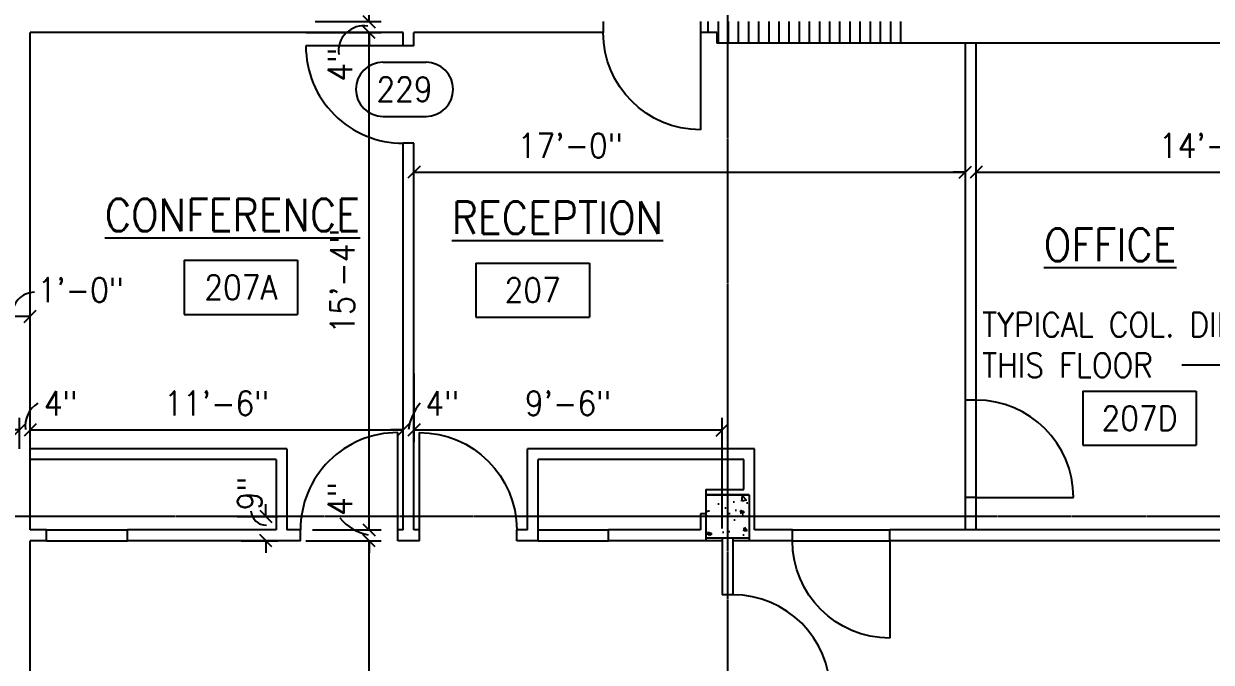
# Model space of a CAD drawing. Header units: inches. Extents: x 388 to 4053, y 352 to 2882.
# Drawn here: x 1486.7 to 1926.1, y 723.3 to 959.5 of the extents above; entities that cross this region are included whole.
import ezdxf
from ezdxf.enums import TextEntityAlignment as Align

# ---------------------------------------------------------------- set-up
doc = ezdxf.new("R2010")
doc.units = ezdxf.units.IN
doc.header["$LTSCALE"] = 0.5
doc.header["$MEASUREMENT"] = 0
doc.linetypes.add('CENTER', pattern=[3.25, 2.5, -0.25, 0.25, -0.25])
for name, color, linetype in [('A-ANNO-DIMS', 7, 'Continuous'), ('A-ANNO-TEXT', 7, 'Continuous'), ('A-COLS', 2, 'Continuous'), ('A-COLS-PATT', 8, 'Continuous'), ('A-DOOR', 3, 'Continuous'), ('A-DOOR-IDEN', 7, 'Continuous'), ('A-FLOR-IDEN', 7, 'Continuous'), ('A-FLOR-LEVL', 2, 'Continuous'), ('A-GRID', 8, 'CENTER'), ('A-WALL', 2, 'Continuous'), ('A-WALL-PATT', 8, 'Continuous')]:
    doc.layers.add(name, color=color, linetype=linetype)
doc.styles.add('ROMANS', font='romans.shx', dxfattribs={"width": 0.9})
doc.dimstyles.new('DIM96', dxfattribs={"dimscale": 96, "dimtxt": 0.09375, "dimasz": 0.046875, "dimexe": 0.046875, "dimexo": 0.046875, "dimgap": 0.046875, "dimtad": 1, "dimdec": 4, "dimzin": 3, "dimdsep": 46, "dimlunit": 4, "dimtxsty": 'ROMANS', "dimblk": 'OBLIQUE', "dimcen": 0.046875, "dimaunit": 1, "dimazin": 0, "dimtfac": 0.7, "dimtdec": 4, "dimtofl": 0, "dimtmove": 2, "dimatfit": 3, "dimldrblk": 'OBLIQUE', "dimfxl": 0, "dimfrac": 1, "dimtolj": 1, "dimtzin": 0, "dimarcsym": 0})
doc.dimstyles.new('LD96', dxfattribs={"dimscale": 96, "dimtxt": 0.09375, "dimasz": 0.09375, "dimexe": 0.046875, "dimexo": 0.046875, "dimgap": 0.046875, "dimtad": 0, "dimdec": 4, "dimzin": 3, "dimdsep": 46, "dimlunit": 4, "dimtxsty": 'ROMANS', "dimcen": 0.046875, "dimaunit": 1, "dimadec": 0, "dimazin": 0, "dimtfac": 0.7, "dimtdec": 4, "dimtofl": 0, "dimtmove": 2, "dimatfit": 3, "dimfxl": 0, "dimfrac": 1, "dimtolj": 1, "dimtzin": 0, "dimarcsym": 0})

# ---------------------------------------------------------------- blocks, each defined once
blk = doc.blocks.new('_Oblique')
at = {"color": 0, "lineweight": -2}
blk.add_line((-0.5, -0.5), (0.5, 0.5), dxfattribs=at)
blk = doc.blocks.new('*D32')
at = {"layer": 'A-ANNO-DIMS', "color": 0, "lineweight": -2}
for p, q in [((1576.28, 777.28), (1576.28, 781.78)), ((1565.63, 777.28), (1580.78, 777.28)), ((1567.12, 768.28), (1580.78, 768.28)), ((1576.28, 768.28), (1576.28, 763.78))]:
    blk.add_line(p, q, dxfattribs=at)
at = {"layer": 'Defpoints', "color": 0}
for p in [(1561.13, 777.28), (1576.28, 777.28), (1562.62, 768.28)]:
    blk.add_point(p, dxfattribs=at)
at = {"layer": 'A-ANNO-DIMS', "color": 0, "lineweight": -2, "xscale": 4.5, "yscale": 4.5, "zscale": 4.5}
for p, rotation in [((1576.28, 777.28), 270), ((1576.28, 768.28), 90)]:
    blk.add_blockref('_Oblique', p, dxfattribs=dict(at, rotation=rotation))
at = {"layer": 'A-ANNO-DIMS', "color": 0, "insert": (1570.3, 785.74), "char_height": 9, "attachment_point": 5, "rotation": 90, "style": 'ROMANS'}
blk.add_mtext('\\A1;9"', dxfattribs=at)
blk = doc.blocks.new('DOOR1')
at = {"color": 0, "linetype": 'ByBlock'}
blk.add_line((0, 0), (0, 1), dxfattribs=at)
blk.add_arc((0, 0), 1, 90, 180, dxfattribs=at)
blk = doc.blocks.new('IDEN3')
for p, q in [((-0.0833, 0.1042), (0.0833, 0.1042)), ((-0.0833, -0.1042), (0.0833, -0.1042))]:
    blk.add_line(p, q)
for centre, start, end in [((-0.0833, 0), 90, 270), ((0.0833, 0), 270, 90)]:
    blk.add_arc(centre, 0.1042, start, end)
at = {"style": 'ROMANS', "width": 0.9}
blk.add_attdef('#', text='', height=0.0938, dxfattribs=at).set_placement((0, 0), align=Align.MIDDLE_CENTER)
blk = doc.blocks.new('IDEN2')
for p, q in [((-0.2188, 0.1042), (0.2188, 0.1042)), ((-0.2188, 0.1042), (-0.2188, -0.1042)), ((0.2188, 0.1042), (0.2188, -0.1042)), ((-0.2188, -0.1042), (0.2188, -0.1042))]:
    blk.add_line(p, q)
at = {"style": 'ROMANS', "width": 0.9}
blk.add_attdef('#', text='', height=0.0938, dxfattribs=at).set_placement((0, 0), align=Align.MIDDLE_CENTER)
blk = doc.blocks.new('*D135')
at = {"layer": 'A-ANNO-DIMS', "color": 0, "lineweight": -2}
for p, q in [((1631.08, 899.12), (1631.08, 909.07)), ((1835.08, 899.7), (1835.08, 909.07)), ((1631.08, 904.57), (1835.08, 904.57))]:
    blk.add_line(p, q, dxfattribs=at)
at = {"layer": 'Defpoints', "color": 0}
for p in [(1835.08, 904.57), (1631.08, 894.62), (1835.08, 895.2)]:
    blk.add_point(p, dxfattribs=at)
at = {"layer": 'A-ANNO-DIMS', "color": 0, "lineweight": -2, "xscale": 4.5, "yscale": 4.5, "zscale": 4.5, "rotation": 180}
blk.add_blockref('_Oblique', (1631.08, 904.57), dxfattribs=at)
at = {"layer": 'A-ANNO-DIMS', "color": 0, "lineweight": -2, "xscale": 4.5, "yscale": 4.5, "zscale": 4.5}
blk.add_blockref('_Oblique', (1835.08, 904.57), dxfattribs=at)
at = {"layer": 'A-ANNO-DIMS', "color": 0, "insert": (1688.89, 914.43), "char_height": 9, "attachment_point": 5, "style": 'ROMANS'}
blk.add_mtext('\\A1;17\'-0"', dxfattribs=at)
blk = doc.blocks.new('*D136')
at = {"layer": 'A-ANNO-DIMS', "color": 0, "lineweight": -2}
for p, q in [((1835.08, 899.7), (1835.08, 909.07)), ((1839.08, 890.34), (1839.08, 909.07)), ((1835.08, 904.57), (1830.58, 904.57)), ((1839.08, 904.57), (1843.58, 904.57))]:
    blk.add_line(p, q, dxfattribs=at)
at = {"layer": 'Defpoints', "color": 0}
for p in [(1839.08, 904.57), (1835.08, 895.2), (1839.08, 885.84)]:
    blk.add_point(p, dxfattribs=at)
at = {"layer": 'A-ANNO-DIMS', "color": 0, "lineweight": -2, "xscale": 4.5, "yscale": 4.5, "zscale": 4.5}
blk.add_blockref('_Oblique', (1835.08, 904.57), dxfattribs=at)
at = {"layer": 'A-ANNO-DIMS', "color": 0, "lineweight": -2, "xscale": 4.5, "yscale": 4.5, "zscale": 4.5, "rotation": 180}
blk.add_blockref('_Oblique', (1839.08, 904.57), dxfattribs=at)
blk = doc.blocks.new('*D137')
at = {"layer": 'A-ANNO-DIMS', "color": 0, "lineweight": -2}
for p, q in [((1839.08, 890.34), (1839.08, 909.07)), ((2013.08, 875.7), (2013.08, 909.07)), ((1839.08, 904.57), (2013.08, 904.57))]:
    blk.add_line(p, q, dxfattribs=at)
at = {"layer": 'Defpoints', "color": 0}
for p in [(2013.08, 904.57), (1839.08, 885.84), (2013.08, 871.2)]:
    blk.add_point(p, dxfattribs=at)
at = {"layer": 'A-ANNO-DIMS', "color": 0, "lineweight": -2, "xscale": 4.5, "yscale": 4.5, "zscale": 4.5, "rotation": 180}
blk.add_blockref('_Oblique', (1839.08, 904.57), dxfattribs=at)
at = {"layer": 'A-ANNO-DIMS', "color": 0, "lineweight": -2, "xscale": 4.5, "yscale": 4.5, "zscale": 4.5}
blk.add_blockref('_Oblique', (2013.08, 904.57), dxfattribs=at)
at = {"layer": 'A-ANNO-DIMS', "color": 0, "insert": (1926.08, 914.43), "char_height": 9, "attachment_point": 5, "style": 'ROMANS'}
blk.add_mtext('\\A1;14\'-6"', dxfattribs=at)
blk = doc.blocks.new('*D178')
at = {"layer": 'A-ANNO-DIMS', "color": 0, "lineweight": -2}
for p, q in [((1591.09, 768.28), (1618.96, 768.28)), ((1614.46, 597.28), (1614.46, 768.28)), ((1581.91, 597.28), (1618.96, 597.28))]:
    blk.add_line(p, q, dxfattribs=at)
at = {"layer": 'Defpoints', "color": 0}
for p in [(1586.59, 768.28), (1614.46, 768.28), (1577.41, 597.28)]:
    blk.add_point(p, dxfattribs=at)
at = {"layer": 'A-ANNO-DIMS', "color": 0, "lineweight": -2, "xscale": 4.5, "yscale": 4.5, "zscale": 4.5}
for p, rotation in [((1614.46, 768.28), 90), ((1614.46, 597.28), 270)]:
    blk.add_blockref('_Oblique', p, dxfattribs=dict(at, rotation=rotation))
at = {"layer": 'A-ANNO-DIMS', "color": 0, "insert": (1604.6, 682.78), "char_height": 9, "attachment_point": 5, "rotation": 90, "style": 'ROMANS'}
blk.add_mtext('\\A1;14\'-3"', dxfattribs=at)
blk = doc.blocks.new('*D179')
at = {"layer": 'A-ANNO-DIMS', "color": 0, "lineweight": -2}
for p, q in [((1614.46, 772.28), (1614.46, 776.78)), ((1593.58, 772.28), (1618.96, 772.28)), ((1591.09, 768.28), (1618.96, 768.28)), ((1614.46, 768.28), (1614.46, 763.78))]:
    blk.add_line(p, q, dxfattribs=at)
at = {"layer": 'Defpoints', "color": 0}
for p in [(1589.08, 772.28), (1614.46, 772.28), (1586.59, 768.28)]:
    blk.add_point(p, dxfattribs=at)
at = {"layer": 'A-ANNO-DIMS', "color": 0, "lineweight": -2, "xscale": 4.5, "yscale": 4.5, "zscale": 4.5}
for p, rotation in [((1614.46, 772.28), 270), ((1614.46, 768.28), 90)]:
    blk.add_blockref('_Oblique', p, dxfattribs=dict(at, rotation=rotation))
at = {"layer": 'A-ANNO-DIMS', "color": 0, "insert": (1603.66, 783.69), "char_height": 9, "attachment_point": 5, "rotation": 90, "style": 'ROMANS'}
blk.add_mtext('\\A1;4"', dxfattribs=at)
blk = doc.blocks.new('*D180')
at = {"layer": 'A-ANNO-DIMS', "color": 0, "lineweight": -2}
for p, q in [((1591.13, 956.28), (1618.96, 956.28)), ((1614.46, 772.28), (1614.46, 956.28)), ((1593.58, 772.28), (1618.96, 772.28))]:
    blk.add_line(p, q, dxfattribs=at)
at = {"layer": 'Defpoints', "color": 0}
for p in [(1586.63, 956.28), (1614.46, 956.28), (1589.08, 772.28)]:
    blk.add_point(p, dxfattribs=at)
at = {"layer": 'A-ANNO-DIMS', "color": 0, "lineweight": -2, "xscale": 4.5, "yscale": 4.5, "zscale": 4.5}
for p, rotation in [((1614.46, 956.28), 90), ((1614.46, 772.28), 270)]:
    blk.add_blockref('_Oblique', p, dxfattribs=dict(at, rotation=rotation))
at = {"layer": 'A-ANNO-DIMS', "color": 0, "insert": (1604.6, 864.28), "char_height": 9, "attachment_point": 5, "rotation": 90, "style": 'ROMANS'}
blk.add_mtext('\\A1;15\'-4"', dxfattribs=at)
blk = doc.blocks.new('*D181')
at = {"layer": 'A-ANNO-DIMS', "color": 0, "lineweight": -2}
for p, q in [((1614.46, 960.28), (1614.46, 964.78)), ((1594.57, 960.28), (1618.96, 960.28)), ((1591.13, 956.28), (1618.96, 956.28)), ((1614.46, 956.28), (1614.46, 951.78))]:
    blk.add_line(p, q, dxfattribs=at)
at = {"layer": 'Defpoints', "color": 0}
for p in [(1590.07, 960.28), (1614.46, 960.28), (1586.63, 956.28)]:
    blk.add_point(p, dxfattribs=at)
at = {"layer": 'A-ANNO-DIMS', "color": 0, "lineweight": -2, "xscale": 4.5, "yscale": 4.5, "zscale": 4.5}
for p, rotation in [((1614.46, 960.28), 270), ((1614.46, 956.28), 90)]:
    blk.add_blockref('_Oblique', p, dxfattribs=dict(at, rotation=rotation))
at = {"layer": 'A-ANNO-DIMS', "color": 0, "insert": (1603.66, 944.33), "char_height": 9, "attachment_point": 5, "rotation": 90, "style": 'ROMANS'}
blk.add_mtext('\\A1;4"', dxfattribs=at)
blk = doc.blocks.new('*D182')
at = {"layer": 'A-ANNO-DIMS', "color": 0, "lineweight": -2}
for p, q in [((1592.85, 1033.78), (1618.96, 1033.78)), ((1614.46, 960.28), (1614.46, 1033.78)), ((1594.57, 960.28), (1618.96, 960.28))]:
    blk.add_line(p, q, dxfattribs=at)
at = {"layer": 'Defpoints', "color": 0}
for p in [(1588.35, 1033.78), (1614.46, 1033.78), (1590.07, 960.28)]:
    blk.add_point(p, dxfattribs=at)
at = {"layer": 'A-ANNO-DIMS', "color": 0, "lineweight": -2, "xscale": 4.5, "yscale": 4.5, "zscale": 4.5}
for p, rotation in [((1614.46, 1033.78), 90), ((1614.46, 960.28), 270)]:
    blk.add_blockref('_Oblique', p, dxfattribs=dict(at, rotation=rotation))
at = {"layer": 'A-ANNO-DIMS', "color": 0, "insert": (1603.66, 983.43), "char_height": 9, "attachment_point": 5, "rotation": 90, "style": 'ROMANS'}
blk.add_mtext('\\A1;6\'-1{\\H0.700000x;\\S1#2;}"', dxfattribs=at)
blk = doc.blocks.new('*D184')
at = {"layer": 'A-ANNO-DIMS', "color": 0, "lineweight": -2}
for p, q in [((1477.08, 821.52), (1477.08, 855.78)), ((1489.08, 820.2), (1489.08, 855.78)), ((1477.08, 851.28), (1489.08, 851.28))]:
    blk.add_line(p, q, dxfattribs=at)
at = {"layer": 'Defpoints', "color": 0}
for p in [(1489.08, 851.28), (1477.08, 817.02), (1489.08, 815.7)]:
    blk.add_point(p, dxfattribs=at)
at = {"layer": 'A-ANNO-DIMS', "color": 0, "lineweight": -2, "xscale": 4.5, "yscale": 4.5, "zscale": 4.5, "rotation": 180}
blk.add_blockref('_Oblique', (1477.08, 851.28), dxfattribs=at)
at = {"layer": 'A-ANNO-DIMS', "color": 0, "lineweight": -2, "xscale": 4.5, "yscale": 4.5, "zscale": 4.5}
blk.add_blockref('_Oblique', (1489.08, 851.28), dxfattribs=at)
at = {"layer": 'A-ANNO-DIMS', "color": 0, "insert": (1507.78, 861.03), "char_height": 9, "attachment_point": 5, "style": 'ROMANS'}
blk.add_mtext('\\A1;1\'-0"', dxfattribs=at)
blk = doc.blocks.new('*D185')
at = {"layer": 'A-ANNO-DIMS', "color": 0, "lineweight": -2}
for p, q in [((1485.08, 802.23), (1485.08, 813.75)), ((1489.08, 809.43), (1489.08, 813.75)), ((1485.08, 809.25), (1480.58, 809.25)), ((1489.08, 809.25), (1493.58, 809.25))]:
    blk.add_line(p, q, dxfattribs=at)
at = {"layer": 'Defpoints', "color": 0}
for p in [(1489.08, 809.25), (1489.08, 804.93), (1485.08, 797.73)]:
    blk.add_point(p, dxfattribs=at)
at = {"layer": 'A-ANNO-DIMS', "color": 0, "lineweight": -2, "xscale": 4.5, "yscale": 4.5, "zscale": 4.5}
blk.add_blockref('_Oblique', (1485.08, 809.25), dxfattribs=at)
at = {"layer": 'A-ANNO-DIMS', "color": 0, "lineweight": -2, "xscale": 4.5, "yscale": 4.5, "zscale": 4.5, "rotation": 180}
blk.add_blockref('_Oblique', (1489.08, 809.25), dxfattribs=at)
at = {"layer": 'A-ANNO-DIMS', "color": 0, "insert": (1500.38, 819.1), "char_height": 9, "attachment_point": 5, "style": 'ROMANS'}
blk.add_mtext('\\A1;4"', dxfattribs=at)
blk = doc.blocks.new('*D186')
at = {"layer": 'A-ANNO-DIMS', "color": 0, "lineweight": -2}
for p, q in [((1489.08, 809.43), (1489.08, 813.75)), ((1627.08, 809.91), (1627.08, 813.75)), ((1489.08, 809.25), (1627.08, 809.25))]:
    blk.add_line(p, q, dxfattribs=at)
at = {"layer": 'Defpoints', "color": 0}
for p in [(1627.08, 809.25), (1489.08, 804.93), (1627.08, 805.41)]:
    blk.add_point(p, dxfattribs=at)
at = {"layer": 'A-ANNO-DIMS', "color": 0, "lineweight": -2, "xscale": 4.5, "yscale": 4.5, "zscale": 4.5, "rotation": 180}
blk.add_blockref('_Oblique', (1489.08, 809.25), dxfattribs=at)
at = {"layer": 'A-ANNO-DIMS', "color": 0, "lineweight": -2, "xscale": 4.5, "yscale": 4.5, "zscale": 4.5}
blk.add_blockref('_Oblique', (1627.08, 809.25), dxfattribs=at)
at = {"layer": 'A-ANNO-DIMS', "color": 0, "insert": (1558.08, 819.1), "char_height": 9, "attachment_point": 5, "style": 'ROMANS'}
blk.add_mtext('\\A1;11\'-6"', dxfattribs=at)
blk = doc.blocks.new('*D187')
at = {"layer": 'A-ANNO-DIMS', "color": 0, "lineweight": -2}
for p, q in [((1631.08, 830.17), (1631.08, 804.75)), ((1627.08, 809.91), (1627.08, 813.75)), ((1627.08, 809.25), (1622.58, 809.25)), ((1631.08, 809.25), (1635.58, 809.25))]:
    blk.add_line(p, q, dxfattribs=at)
at = {"layer": 'Defpoints', "color": 0}
for p in [(1631.08, 834.67), (1631.08, 809.25), (1627.08, 805.41)]:
    blk.add_point(p, dxfattribs=at)
at = {"layer": 'A-ANNO-DIMS', "color": 0, "lineweight": -2, "xscale": 4.5, "yscale": 4.5, "zscale": 4.5}
blk.add_blockref('_Oblique', (1627.08, 809.25), dxfattribs=at)
at = {"layer": 'A-ANNO-DIMS', "color": 0, "lineweight": -2, "xscale": 4.5, "yscale": 4.5, "zscale": 4.5, "rotation": 180}
blk.add_blockref('_Oblique', (1631.08, 809.25), dxfattribs=at)
at = {"layer": 'A-ANNO-DIMS', "color": 0, "insert": (1641.57, 819.1), "char_height": 9, "attachment_point": 5, "style": 'ROMANS'}
blk.add_mtext('\\A1;4"', dxfattribs=at)
blk = doc.blocks.new('*D188')
at = {"layer": 'A-ANNO-DIMS', "color": 0, "lineweight": -2}
for p, q in [((1631.08, 830.17), (1631.08, 804.75)), ((1745.08, 772.78), (1745.08, 813.75)), ((1631.08, 809.25), (1745.08, 809.25))]:
    blk.add_line(p, q, dxfattribs=at)
at = {"layer": 'Defpoints', "color": 0}
for p in [(1631.08, 834.67), (1745.08, 809.25), (1745.08, 768.28)]:
    blk.add_point(p, dxfattribs=at)
at = {"layer": 'A-ANNO-DIMS', "color": 0, "lineweight": -2, "xscale": 4.5, "yscale": 4.5, "zscale": 4.5, "rotation": 180}
blk.add_blockref('_Oblique', (1631.08, 809.25), dxfattribs=at)
at = {"layer": 'A-ANNO-DIMS', "color": 0, "lineweight": -2, "xscale": 4.5, "yscale": 4.5, "zscale": 4.5}
blk.add_blockref('_Oblique', (1745.08, 809.25), dxfattribs=at)
at = {"layer": 'A-ANNO-DIMS', "color": 0, "insert": (1688.08, 819.1), "char_height": 9, "attachment_point": 5, "style": 'ROMANS'}
blk.add_mtext('\\A1;9\'-6"', dxfattribs=at)
blk = doc.blocks.new('1')
for p, q in [((-8, 8), (8, 8)), ((-8, 8), (-8, -8)), ((8, 8), (8, -8)), ((-8, -8), (8, -8))]:
    blk.add_line(p, q)

msp = doc.modelspace()

# ---------------------------------------------------------------- hatches: boundary and pattern name
at = {"layer": 'A-COLS-PATT'}
h = msp.add_hatch(dxfattribs=at)
h.set_pattern_fill('AR-CONC', color=256, scale=2, style=0)
h.set_pattern_definition([(130, (2713.867, -1601.055), (-14.345204, -1.255043), [1.5, -16.5]), (185, (2713.867, -1601.055), (2.77503, 15.04384), [1.2, -13.2]), (79.5486, (2712.672, -1601.159), (-11.57019, 13.78879), [1.2748, -14.02284]), (133.8158, (2713.867, -1597.055), (-21.34482, -3.31038), [2.25, -24.75]), (83.3644, (2712.088, -1597.33), (-18.69325, 19.48236), [1.9122, -21.03426]), (188.8158, (2713.867, -1597.055), (-18.69324, 19.48237), [1.8, -19.8]), (159, (2711.867, -1598.055), (-11.93814, -8.05238), [1.5, -16.5]), (214, (2711.867, -1598.055), (-4.86631, 14.503), [1.2, -13.2]), (108.5486, (2710.872, -1598.726), (-16.80445, 6.45061), [1.2748, -14.02284]), (142.5, (2713.867, -1601.0546), (-0.243197, 6.657877), [0, -13.04, 0, -13.4, 0, -13.25]), (172.5, (2713.867, -1601.0546), (-5.26139, 7.888234), [0, -7.64, 0, -12.74, 0, -5.05]), (212.5, (2718.327, -1601.0546), (-10.676449, -0.451097), [0, -5, 0, -15.6, 0, -20.7]), (222.5, (2720.327, -1601.055), (-11.663723, 2.0021), [0, -6.5, 0, -10.36, 0, -14.7])])
h.paths.add_polyline_path([(1755.08318, 785.27553), (1755.08318, 769.27553), (1739.08318, 769.27553), (1739.08318, 785.27553)])
at = {"layer": 'A-WALL-PATT'}
h = msp.add_hatch(dxfattribs=at)
h.set_pattern_fill('LINE', color=256, scale=30, angle=90, style=0)
h.set_pattern_definition([(90, (11.2027, -0.8225), (-3.75, 2e-16), [])])
h.paths.add_polyline_path([(1811.28213, 960.27553), (1747.08318, 960.27553), (1747.08318, 952.27553), (1811.28213, 952.27553)])
h.paths.add_polyline_path([(1747.08318, 960.27553), (1737.08318, 960.27553), (1737.08318, 956.27553), (1743.08318, 956.27553), (1743.08318, 952.27553), (1747.08318, 952.27553)])

# ---------------------------------------------------------------- linework, layer by layer
at = {"layer": 'A-ANNO-DIMS'}
for centre, radius, start, end in [((1612.39965, 949.43428), 9.25048, 79.7234019, 188.5652805), ((1490.79044, 851.81786), 8.35064, 90.7714081, 183.6954471), ((1497.13158, 810.67136), 9.90828, 121.690482, 187.4172143), ((1647.41725, 807.04881), 18.50756, 139.362297, 172.6279744), ((1576.50475, 779.78552), 5.7898, 184.4427868, 270.0367502), ((1617.74535, 788.27346), 18.2307, 219.4022934, 258.6988206)]:
    msp.add_arc(centre, radius, start, end, dxfattribs=at)
at = {"layer": 'A-FLOR-LEVL'}
for p, q in [((1835.08318, 784.27553), (1835.08318, 820.27553)), ((1839.08318, 784.27553), (1839.08318, 820.27553)), ((1495.08318, 772.27553), (1525.08318, 772.27553)), ((1677.08318, 772.27553), (1703.08318, 772.27553)), ((1771.08318, 772.27553), (1807.08318, 772.27553)), ((1495.08318, 768.27553), (1525.08318, 768.27553)), ((1677.08318, 768.27553), (1703.08318, 768.27553)), ((1771.08318, 768.27553), (1807.08318, 768.27553))]:
    msp.add_line(p, q, dxfattribs=at)
at = {"layer": 'A-GRID'}
for p, q in [((1747.08318, 1352.3528), (1747.08318, 435.27553)), ((4004.54291, 777.27553), (510.08318, 777.27553))]:
    msp.add_line(p, q, dxfattribs=at)
at = {"layer": 'A-WALL'}
for p, q in [((1701.08318, 960.27553), (1701.08318, 956.27553)), ((1737.08318, 960.27553), (1737.08318, 956.27553)), ((1627.08318, 956.27553), (1489.08318, 956.27553)), ((1489.08318, 772.27553), (1489.08318, 956.27553)), ((1627.08318, 951.27553), (1627.08318, 956.27553)), ((1701.08318, 956.27553), (1631.08318, 956.27553)), ((1631.08318, 951.27553), (1631.08318, 956.27553)), ((1743.08318, 956.27553), (1737.08318, 956.27553)), ((1743.08318, 956.27553), (1743.08318, 952.27553)), ((1631.08318, 951.27553), (1627.08318, 951.27553)), ((2931.08318, 952.27553), (1743.08318, 952.27553)), ((1835.08318, 820.27553), (1835.08318, 952.27553)), ((1839.08318, 820.27553), (1839.08318, 952.27553)), ((1627.08318, 772.27553), (1627.08318, 915.27553)), ((1631.08318, 915.27553), (1627.08318, 915.27553)), ((1631.08318, 772.27553), (1631.08318, 915.27553)), ((1839.08318, 820.27553), (1835.08318, 820.27553)), ((1584.08318, 802.27553), (1489.08318, 802.27553)), ((1584.08318, 802.27553), (1584.08318, 772.27553)), ((1757.08318, 802.27553), (1673.08318, 802.27553)), ((1673.08318, 772.27553), (1673.08318, 802.27553)), ((1757.08318, 772.27553), (1757.08318, 802.27553)), ((1580.08318, 798.27553), (1489.08318, 798.27553)), ((1580.08318, 798.27553), (1580.08318, 772.27553)), ((1753.08318, 798.27553), (1677.08318, 798.27553)), ((1677.08318, 768.27553), (1677.08318, 798.27553)), ((1753.08318, 787.27553), (1753.08318, 798.27553)), ((1739.08318, 787.27553), (1739.08318, 785.27553)), ((1739.08318, 787.27553), (1753.08318, 787.27553)), ((1739.08318, 785.27553), (1755.08318, 785.27553)), ((1755.08318, 785.27553), (1755.08318, 768.27553)), ((1835.08318, 772.27553), (1835.08318, 784.27553)), ((1839.08318, 784.27553), (1835.08318, 784.27553)), ((1839.08318, 772.27553), (1839.08318, 784.27553)), ((1737.08318, 778.27553), (1737.08318, 772.27553)), ((1739.08318, 778.27553), (1737.08318, 778.27553)), ((1739.08318, 778.27553), (1739.08318, 768.27553)), ((1495.08318, 772.27553), (1489.08318, 772.27553)), ((1495.08318, 768.27553), (1495.08318, 772.27553)), ((1525.08318, 768.27553), (1525.08318, 772.27553)), ((1580.08318, 772.27553), (1525.08318, 772.27553)), ((1589.08318, 772.27553), (1584.08318, 772.27553)), ((1589.08318, 768.27553), (1589.08318, 772.27553)), ((1627.08318, 772.27553), (1625.08318, 772.27553)), ((1625.08318, 768.27553), (1625.08318, 772.27553)), ((1633.08318, 772.27553), (1631.08318, 772.27553)), ((1633.08318, 768.27553), (1633.08318, 772.27553)), ((1669.08318, 768.27553), (1669.08318, 772.27553)), ((1673.08318, 772.27553), (1669.08318, 772.27553)), ((1703.08318, 768.27553), (1703.08318, 772.27553)), ((1737.08318, 772.27553), (1703.08318, 772.27553)), ((1745.08318, 769.27553), (1745.08318, 748.27553)), ((1749.08318, 769.27553), (1745.08318, 769.27553)), ((1749.08318, 769.27553), (1749.08318, 748.27553)), ((1771.08318, 772.27553), (1757.08318, 772.27553)), ((1771.08318, 768.27553), (1771.08318, 772.27553)), ((2007.08318, 772.27553), (1807.08318, 772.27553)), ((1807.08318, 768.27553), (1807.08318, 772.27553)), ((1489.08318, 521.27553), (1489.08318, 768.27553)), ((1495.08318, 768.27553), (1489.08318, 768.27553)), ((1589.08318, 768.27553), (1525.08318, 768.27553)), ((1633.08318, 768.27553), (1625.08318, 768.27553)), ((1677.08318, 768.27553), (1669.08318, 768.27553)), ((1745.08318, 768.27553), (1703.08318, 768.27553)), ((1771.08318, 768.27553), (1749.08318, 768.27553)), ((2007.08318, 768.27553), (1807.08318, 768.27553)), ((1749.08318, 748.27553), (1745.08318, 748.27553))]:
    msp.add_line(p, q, dxfattribs=at)

# ---------------------------------------------------------------- block references
at = {"layer": 'A-COLS', "extrusion": (0, 0, -1), "zscale": -1}
msp.add_blockref('1', (-1747.08318, 777.27553), dxfattribs=at)
at = {"layer": 'A-DOOR'}
for p, xscale, yscale, zscale, rotation in [((1737.08318, 956.27553), -36, 36, 36, 180), ((1627.08318, 951.27553), -36, -36, 36, 270.0000000000018), ((1839.08318, 784.27553), -36, -36, 36, 89.99999999999855), ((1625.08318, 772.27553), -35.99999999999977, -35.99999999999977, 35.99999999999977, 180), ((1807.08318, 768.27553), -36, 36, 36, 179.9999999999998), ((1749.08318, 712.27553), -36, -36, 36, 90)]:
    msp.add_blockref('DOOR1', p, dxfattribs=dict(at, xscale=xscale, yscale=yscale, zscale=zscale, rotation=rotation))
at = {"layer": 'A-DOOR', "xscale": -36, "yscale": 36, "zscale": 36}
msp.add_blockref('DOOR1', (1633.08318, 772.27553), dxfattribs=at)
at = {"layer": 'A-DOOR-IDEN', "xscale": 96, "yscale": 96, "zscale": 96}
msp.add_blockref('IDEN3', (1627.57606, 935.24333), dxfattribs=at).add_auto_attribs({'#': '229'})
at = {"layer": 'A-FLOR-IDEN', "xscale": 96, "yscale": 96, "zscale": 96}
for p, values in [((1567.03877, 861.99074), {'#': '207A'}), ((1675.00899, 860.98151), {'#': '207'}), ((1899.50443, 813.57263), {'#': '207D'})]:
    msp.add_blockref('IDEN2', p, dxfattribs=at).add_auto_attribs(values)

# ---------------------------------------------------------------- texts
at = {"layer": 'A-ANNO-TEXT', "insert": (1841.29206, 828.66385), "char_height": 9, "attachment_point": 7, "style": 'ROMANS'}
msp.add_mtext('TYPICAL COL. DIMENSIONS\\PTHIS FLOOR', dxfattribs=at)
at = {"layer": 'A-FLOR-IDEN', "style": 'ROMANS', "width": 0.9}
for s, p in [('%%UCONFERENCE', (1516.70125, 882.73306)), ('%%URECEPTION', (1645.04898, 881.72383)), ('%%UOFFICE', (1864.13353, 871.73369))]:
    msp.add_text(s, height=12, dxfattribs=at).set_placement(p)

# ---------------------------------------------------------------- dimensions: what is measured, and where the dimension line sits
at = {"layer": 'A-ANNO-DIMS'}
for base, p1, p2, picture, middle in [((1614.45834, 1033.77553), (1590.07169, 960.27553), (1588.34981, 1033.77553), '*D182', (1603.65834, 983.42691)), ((1614.45834, 960.27553), (1586.62785, 956.27553), (1590.07169, 960.27553), '*D181', (1603.65834, 944.32716)), ((1576.27716, 777.27553), (1562.62151, 768.27553), (1561.12792, 777.27553), '*D32', (1570.30281, 785.73735)), ((1614.45834, 772.27553), (1586.59362, 768.27553), (1589.08318, 772.27553), '*D179', (1603.65834, 783.69419))]:
    dim = msp.add_linear_dim(base=base, p1=p1, p2=p2, angle=90, dimstyle='DIM96', dxfattribs=at)
    dim.commit()
    dim.dimension.update_dxf_attribs({"geometry": picture, "text_midpoint": middle, "dimtype": 160})
for base, p1, p2, picture, middle in [((1614.45834, 956.27553), (1589.08318, 772.27553), (1586.62785, 956.27553), '*D180', (1604.60119, 864.27553)), ((1614.45834, 768.27553), (1577.40704, 597.27553), (1586.59362, 768.27553), '*D178', (1604.60119, 682.77553))]:
    dim = msp.add_linear_dim(base=base, p1=p1, p2=p2, angle=90, dimstyle='DIM96', dxfattribs=at)
    dim.commit()
    dim.dimension.update_dxf_attribs({"geometry": picture, "text_midpoint": middle})
for base, p1, p2, picture, middle in [((1835.08318, 904.57118), (1631.08318, 894.61921), (1835.08318, 895.20462), '*D135', (1688.88658, 914.42833)), ((1489.08318, 851.27963), (1477.08318, 817.02255), (1489.08318, 815.70499), '*D184', (1507.77734, 861.025)), ((1631.08318, 809.24516), (1627.08318, 805.40816), (1631.08318, 834.66545), '*D187', (1641.57389, 819.1023)), ((1489.08318, 809.24516), (1485.08318, 797.73409), (1489.08318, 804.92852), '*D185', (1500.38056, 819.1023))]:
    dim = msp.add_linear_dim(base=base, p1=p1, p2=p2, dimstyle='DIM96', dxfattribs=at)
    dim.commit()
    dim.dimension.update_dxf_attribs({"geometry": picture, "text_midpoint": middle, "dimtype": 160})
for base, p1, p2, picture, middle in [((2013.08318, 904.57118), (1839.08318, 885.83807), (2013.08318, 871.2028), '*D137', (1926.08318, 914.42833)), ((1745.08318, 809.24516), (1631.08318, 834.66545), (1745.08318, 768.27553), '*D188', (1688.08318, 819.1023)), ((1627.08318, 809.24516), (1489.08318, 804.92852), (1627.08318, 805.40816), '*D186', (1558.08318, 819.1023))]:
    dim = msp.add_linear_dim(base=base, p1=p1, p2=p2, dimstyle='DIM96', dxfattribs=at)
    dim.commit()
    dim.dimension.update_dxf_attribs({"geometry": picture, "text_midpoint": middle})
dim = msp.add_linear_dim(base=(1839.08318, 904.57118), p1=(1835.08318, 895.20462), p2=(1839.08318, 885.83807), text=' ', dimstyle='DIM96', dxfattribs=at)
dim.commit()
dim.dimension.update_dxf_attribs({"geometry": '*D136', "text_midpoint": (1822.95495, 914.42833), "dimtype": 160})

# ---------------------------------------------------------------- leaders
at = {"layer": 'A-ANNO-TEXT', "annotation_type": 0, "has_hookline": 1}
for points, hookline_direction, text_width in [([(1833.60639, 1055.14948), (2001.48243, 928.03343), (2023.80616, 928.03343)], 0, 155.82857), ([(1955.90849, 803.14626), (1947.14765, 833.16385), (1915.1812, 833.16385)], 1, 159.3)]:
    msp.add_leader(points, dimstyle='LD96', override={"dimgap": 0.046875, "dimtad": 0}, dxfattribs=dict(at, hookline_direction=hookline_direction, text_width=text_width))

doc.saveas('drawing.dxf')
